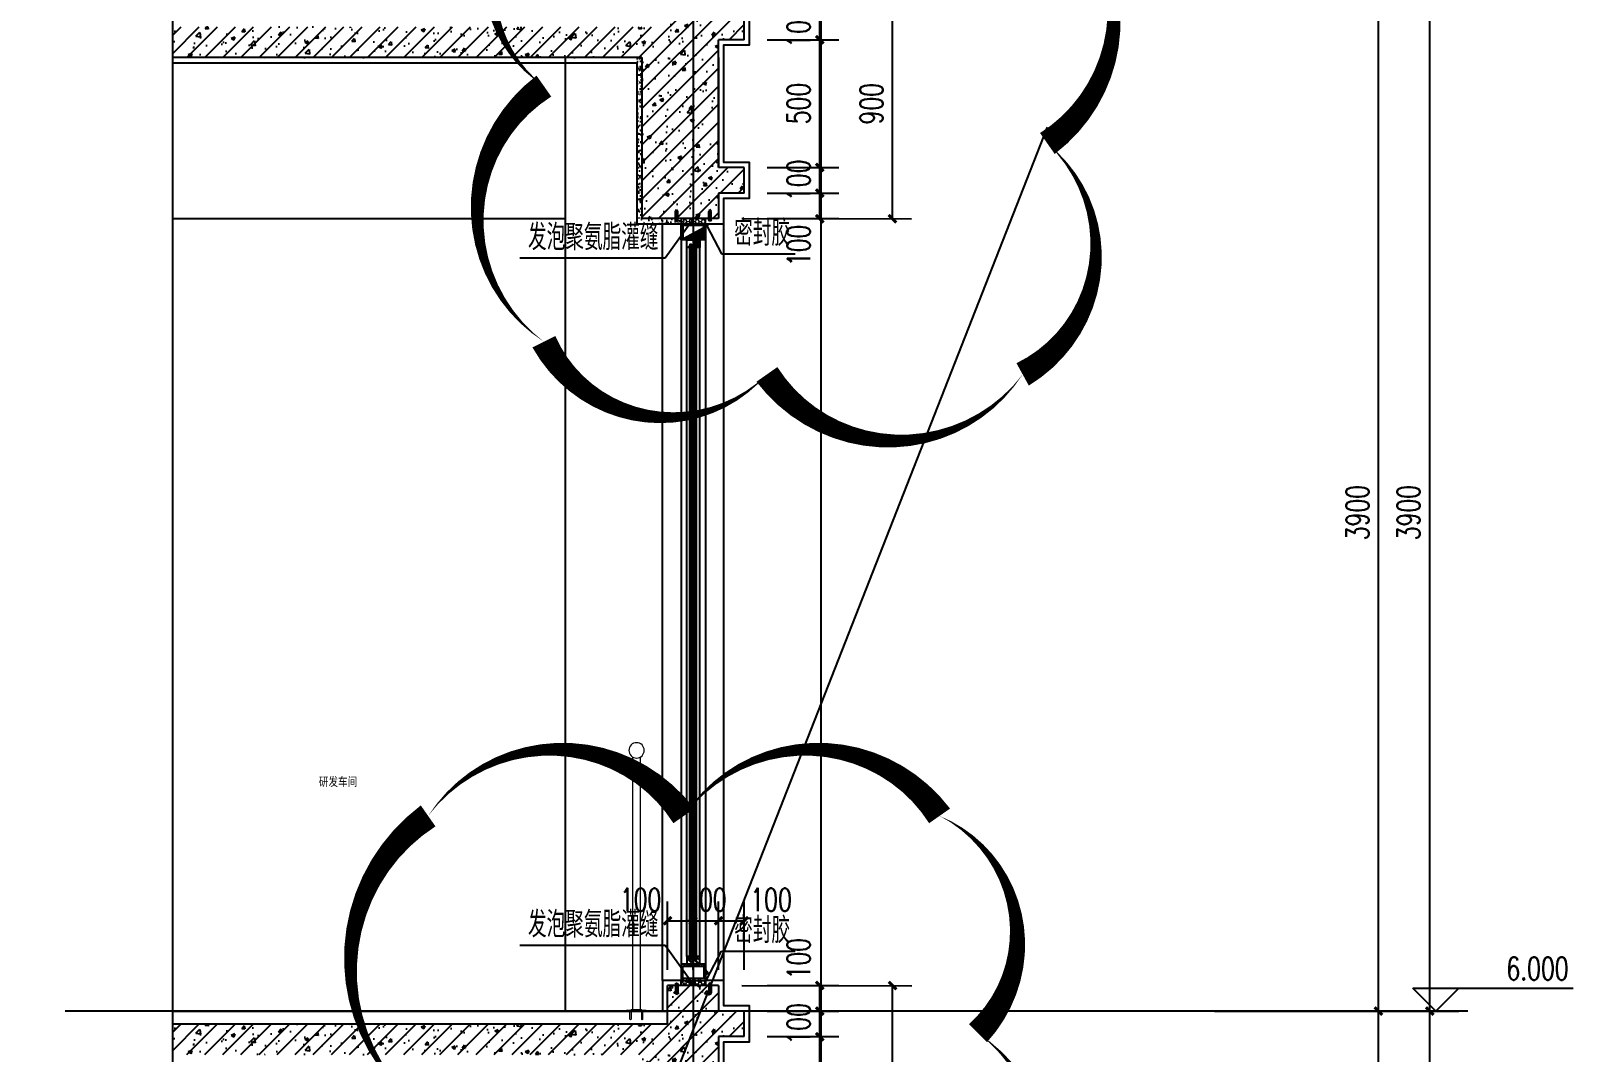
# Model space of a CAD drawing. Extents: x 1738711 to 2346805, y 1189731 to 2516152.
# Drawn here: x 1989643 to 1995674, y 1227734 to 1231729 of the extents above; entities that cross this region are included whole.
import ezdxf

# ---------------------------------------------------------------- set-up
doc = ezdxf.new("R2010")
doc.units = 0
doc.header["$LTSCALE"] = 1000
doc.header["$MEASUREMENT"] = 0
for name, color, linetype, lineweight in [('_0', 7, 'Continuous', 25), ('填充', 252, 'Continuous', 5), ('栏杆', 6, 'Continuous', 15)]:
    doc.layers.add(name, color=color, linetype=linetype, lineweight=lineweight)
for name, color, linetype in [('AR-TEXT', 7, 'Continuous'), ('CONTINUOUS', 7, 'Continuous'), ('DIM_ELEV', 3, 'Continuous'), ('DIM_LEAD', 3, 'Continuous'), ('DIM_SYMB', 3, 'Continuous'), ('DOTE', 1, 'Continuous'), ('PUB_DIM', 3, 'Continuous'), ('PUB_HATCH', 8, 'Continuous'), ('PUB_TEXT', 7, 'Continuous'), ('WALL', 40, 'Continuous'), ('WINDOW', 144, 'Continuous'), ('修改位置', 6, 'Continuous'), ('切线', 35, 'Continuous'), ('看线', 8, 'Continuous'), ('石材', 5, 'Continuous'), ('窗', 125, 'Continuous')]:
    doc.layers.add(name, color=color, linetype=linetype)
doc.styles.add('_TCH_DIM', font='SIMPLEX', dxfattribs={"bigfont": 'GBCBIG'})
doc.styles.add('_TCH_DIM_T3', font='SIMPLEX', dxfattribs={"width": 0.7058823529411765, "bigfont": 'GBCBIG'})
doc.styles.get("Standard").update_dxf_attribs({"font": 'gbenor.shx', "bigfont": 'gbcbig.shx'})
doc.dimstyles.new('_TCH_ARCH&&30', dxfattribs={"dimtxt": 89.25, "dimasz": 30, "dimexe": 75, "dimexo": 90, "dimgap": 37.87500000000001, "dimtad": 1, "dimdec": 0, "dimzin": 0, "dimdsep": 46, "dimtxsty": '_TCH_DIM_T3', "dimblk": 'ARCHTICK', "dimcen": 0.09, "dimclrt": 7, "dimazin": 2, "dimtfac": 1, "dimtdec": 0, "dimtix": 1, "dimtmove": 2, "dimatfit": 3, "dimfxl": 20, "dimtolj": 1, "dimtzin": 0, "dimarcsym": 0})
pattern_1 = [(315.0000000000001, (428833200.4608229, -4685244173.939736), (-11.22532015133644, -11.22532015133645), []), (315.0000000000001, (428833200.4608229, -4685244181.877236), (-11.22532015133644, -11.22532015133645), [])]

# ---------------------------------------------------------------- blocks, each defined once
blk = doc.blocks.new('hrtheraghyra')
at = {"layer": 'WINDOW', "linetype": 'ByBlock'}
for p, q in [((-5, 20.97169877961278), (0, 29.42110927030444)), ((0, 29.42110927030444), (5, 20.97169877961278)), ((-5.930252616293728, -11.95136042498052), (6.0497822817415, -11.95136042498052))]:
    blk.add_line(p, q, dxfattribs=at)
for points in [[(-5, -11.95136042498052), (-5, 20.97169877961278)], [(0, -16.74081518873572), (0, 29.42110927030444)], [(5, -11.95136042498052), (5, 20.97169877961278)]]:
    blk.add_lwpolyline(points, dxfattribs=at)
blk.add_arc((0.05976483272388577, -8.920780394226313), 6.713026468484638, 206.8366017215709, 333.163398278429, dxfattribs=at)
blk = doc.blocks.new('gdfdgdfgdfbvfcxv')
at = {"layer": '填充'}
blk.add_line((264925.1590052751, -67479.48016648996), (264925.1590052751, -67589.48016648996), dxfattribs=at)
for points in [[(264919.1590052751, -67480.48016648996), (264829.4531232436, -67480.48016648996, -0.9999999999998485), (264829.4531232436, -67468.48016648996), (264919.1590052751, -67468.48016648996)], [(264919.1590052751, -67588.48016648996), (264829.4531232436, -67588.48016648996, 0.9999999999998485), (264829.4531232436, -67600.48016648996), (264919.1590052751, -67600.48016648996)]]:
    blk.add_lwpolyline(points, format="xyb", dxfattribs=at)
blk.add_lwpolyline([(264911.1590052752, -67634.48016648996), (264911.1590052752, -67434.48016648996), (264919.1590052752, -67434.48016648996), (264919.1590052752, -67634.48016648996)], close=True, dxfattribs=at)
blk.add_lwpolyline([(264911.1590052752, -67634.48016648996), (264911.1590052752, -67434.48016648996), (264919.1590052752, -67434.48016648996), (264919.1590052752, -67634.48016648996)], close=True, dxfattribs=at)
for centre, radius, start, end in [((264919.1590052751, -67483.27055614023), 4.499999999999999, 318.2387799836532, 90), ((264914.5262376207, -67487.70850220392), 9.195914699028702, 330.319845907807, 59.74924170688854), ((264919.1590052751, -67495.25905565452), 4.499999999999999, 318.2387799836532, 90), ((264919.1590052751, -67501.25330541166), 4.499999999999999, 318.2387799836532, 90), ((264919.1590052751, -67507.24755516881), 4.499999999999999, 318.2387799836532, 90), ((264919.1590052751, -67513.24180492596), 4.499999999999999, 318.2387799836532, 90), ((264919.1590052751, -67519.2360546831), 4.499999999999999, 318.2387799836532, 90), ((264919.1590052751, -67525.23030444025), 4.499999999999999, 318.2387799836532, 90), ((264919.1590052751, -67531.2245541974), 4.499999999999999, 318.2387799836532, 90), ((264919.1590052751, -67537.21880395431), 4.499999999999999, 318.2387799836532, 90), ((264919.1590052751, -67543.21305371169), 4.499999999999999, 318.2387799836532, 90), ((264919.1590052751, -67549.2073034686), 4.499999999999999, 318.2387799836532, 90), ((264919.1590052751, -67555.15057086223), 4.499999999999999, 318.2387799836532, 90), ((264919.1590052751, -67561.14482061937), 4.499999999999999, 318.2387799836532, 90), ((264919.1590052751, -67567.13907037652), 4.499999999999999, 318.2387799836532, 90), ((264919.1590052751, -67573.13332013367), 4.499999999999999, 318.2387799836532, 90), ((264919.1590052751, -67579.12756989081), 4.499999999999999, 318.2387799836532, 90), ((264919.1590052751, -67585.12181964796), 4.499999999999999, 269.9999649152392, 90)]:
    blk.add_arc(centre, radius, start, end, dxfattribs=at)
blk = doc.blocks.new('ghwerGWEGWEGW')
at = {"layer": '栏杆', "color": 6, "ltscale": 100}
for points in [[(2184611.378245345, 1556743.270899873), (2184611.378245345, 1557732.29813776)], [(2184641.378245345, 1556743.270899873), (2184641.378245345, 1557732.29813776)]]:
    blk.add_lwpolyline(points, dxfattribs=at)
blk.add_circle((2184626.378245345, 1557758.278899873), 30, dxfattribs=at)
at = {"layer": 'CONTINUOUS', "xscale": -0.384000000001397, "yscale": 0.384000000001397, "zscale": 0.384000000001397, "rotation": 270}
blk.add_blockref('gdfdgdfgdfbvfcxv', (2210560.670266158, 1455012.393841477), dxfattribs=at)
blk = doc.blocks.new('_ArchTick')
at = {"color": 0, "linetype": 'ByBlock', "const_width": 0.4}
blk.add_lwpolyline([(-0.5, -0.5), (0.5, 0.5)], dxfattribs=at)
blk = doc.blocks.new('*D184')
at = {"layer": 'Defpoints', "color": 0, "transparency": 16777216}
for p in [(1992333.407793203, 1231894.386919202), (1993012.799773879, 1231893.778157532), (1992332.601358156, 1230994.386919203)]:
    blk.add_point(p, dxfattribs=at)
at = {"layer": 'PUB_DIM', "color": 0, "lineweight": -2, "transparency": 16777216}
for p, q in [((1992423.407757073, 1231894.30627573), (1993087.799743771, 1231893.710954638)), ((1993011.993338833, 1230993.778157532), (1993012.799773879, 1231893.778157532)), ((1992422.601322026, 1230994.30627573), (1993086.993308724, 1230993.710954638))]:
    blk.add_line(p, q, dxfattribs=at)
at = {"layer": 'PUB_DIM', "color": 0, "lineweight": -2, "transparency": 16777216, "xscale": 30, "yscale": 30, "zscale": 30}
for p, rotation in [((1993012.799773879, 1231893.778157532), 89.94866076415276), ((1993011.993338833, 1230993.778157532), 269.9486607641527)]:
    blk.add_blockref('_ArchTick', p, dxfattribs=dict(at, rotation=rotation))
at = {"layer": 'PUB_DIM', "color": 7, "transparency": 16777216, "insert": (1992929.896589475, 1231443.852080715), "char_height": 89.25, "attachment_point": 5, "rotation": 89.94866076415278, "style": '_TCH_DIM_T3'}
blk.add_mtext('\\A1;900', dxfattribs=at)
blk = doc.blocks.new('*D185')
at = {"layer": 'Defpoints', "color": 0, "transparency": 16777216}
for p in [(1992333.407793203, 1227994.386919202), (1993012.799773879, 1227993.778157531), (1992332.601358156, 1227094.386919202)]:
    blk.add_point(p, dxfattribs=at)
at = {"layer": 'PUB_DIM', "color": 0, "lineweight": -2, "transparency": 16777216}
for p, q in [((1992423.407757073, 1227994.306275729), (1993087.799743771, 1227993.710954637)), ((1993011.993338833, 1227093.778157531), (1993012.799773879, 1227993.778157531)), ((1992422.601322026, 1227094.30627573), (1993086.993308724, 1227093.710954637))]:
    blk.add_line(p, q, dxfattribs=at)
at = {"layer": 'PUB_DIM', "color": 0, "lineweight": -2, "transparency": 16777216, "xscale": 30, "yscale": 30, "zscale": 30}
for p, rotation in [((1993012.799773879, 1227993.778157531), 89.94866076415276), ((1993011.993338833, 1227093.778157531), 269.9486607641527)]:
    blk.add_blockref('_ArchTick', p, dxfattribs=dict(at, rotation=rotation))
at = {"layer": 'PUB_DIM', "color": 7, "transparency": 16777216, "insert": (1992929.896589475, 1227543.852080714), "char_height": 89.25, "attachment_point": 5, "rotation": 89.94866076415278, "style": '_TCH_DIM_T3'}
blk.add_mtext('\\A1;900', dxfattribs=at)
blk = doc.blocks.new('*D336')
at = {"layer": 'Defpoints', "color": 0, "transparency": 16777216}
for p in [(1992432.601358157, 1231094.386919202), (1992727.836935497, 1231094.386919202), (1992432.601358157, 1230994.386919203)]:
    blk.add_point(p, dxfattribs=at)
at = {"layer": 'PUB_DIM', "color": 0, "lineweight": -2, "transparency": 16777216}
for p, q in [((1992522.601358157, 1231094.386919202), (1992802.836935497, 1231094.386919202)), ((1992727.836935497, 1230994.386919203), (1992727.836935497, 1231094.386919202)), ((1992522.601358157, 1230994.386919203), (1992802.836935497, 1230994.386919203))]:
    blk.add_line(p, q, dxfattribs=at)
at = {"layer": 'PUB_DIM', "color": 0, "lineweight": -2, "transparency": 16777216, "xscale": 30, "yscale": 30, "zscale": 30}
for p, rotation in [((1992727.836935497, 1231094.386919202), 90), ((1992727.836935497, 1230994.386919203), 270)]:
    blk.add_blockref('_ArchTick', p, dxfattribs=dict(at, rotation=rotation))
at = {"layer": 'PUB_DIM', "color": 7, "transparency": 16777216, "insert": (1992645.336935497, 1230889.386919203), "char_height": 89.25, "attachment_point": 5, "rotation": 90, "style": '_TCH_DIM_T3'}
blk.add_mtext('\\A1;100', dxfattribs=at)
blk = doc.blocks.new('*D337')
at = {"layer": 'Defpoints', "color": 0, "transparency": 16777216}
for p in [(1992432.601358157, 1231194.386919203), (1992727.836935497, 1231194.386919203), (1992432.601358157, 1231094.386919202)]:
    blk.add_point(p, dxfattribs=at)
at = {"layer": 'PUB_DIM', "color": 0, "lineweight": -2, "transparency": 16777216}
for p, q in [((1992522.601358157, 1231194.386919203), (1992802.836935497, 1231194.386919203)), ((1992727.836935497, 1231194.386919203), (1992727.836935497, 1231224.386919203)), ((1992727.836935497, 1231094.386919202), (1992727.836935497, 1231194.386919203)), ((1992522.601358157, 1231094.386919202), (1992802.836935497, 1231094.386919202)), ((1992727.836935497, 1231094.386919202), (1992727.836935497, 1231064.386919202))]:
    blk.add_line(p, q, dxfattribs=at)
at = {"layer": 'PUB_DIM', "color": 0, "lineweight": -2, "transparency": 16777216, "xscale": 30, "yscale": 30, "zscale": 30}
for p, rotation in [((1992727.836935497, 1231194.386919203), 270), ((1992727.836935497, 1231094.386919202), 90)]:
    blk.add_blockref('_ArchTick', p, dxfattribs=dict(at, rotation=rotation))
at = {"layer": 'PUB_DIM', "color": 7, "transparency": 16777216, "insert": (1992645.336935496, 1231144.386919203), "char_height": 89.25, "attachment_point": 5, "rotation": 90, "style": '_TCH_DIM_T3'}
blk.add_mtext('\\A1;100', dxfattribs=at)
blk = doc.blocks.new('*D338')
at = {"layer": 'Defpoints', "color": 0, "transparency": 16777216}
for p in [(1992432.601358157, 1231694.386919203), (1992727.836935497, 1231694.386919203), (1992432.601358157, 1231194.386919203)]:
    blk.add_point(p, dxfattribs=at)
at = {"layer": 'PUB_DIM', "color": 0, "lineweight": -2, "transparency": 16777216}
for p, q in [((1992522.601358157, 1231694.386919203), (1992802.836935497, 1231694.386919203)), ((1992727.836935497, 1231194.386919203), (1992727.836935497, 1231694.386919203)), ((1992522.601358157, 1231194.386919203), (1992802.836935497, 1231194.386919203))]:
    blk.add_line(p, q, dxfattribs=at)
at = {"layer": 'PUB_DIM', "color": 0, "lineweight": -2, "transparency": 16777216, "xscale": 30, "yscale": 30, "zscale": 30}
for p, rotation in [((1992727.836935497, 1231694.386919203), 90), ((1992727.836935497, 1231194.386919203), 270)]:
    blk.add_blockref('_ArchTick', p, dxfattribs=dict(at, rotation=rotation))
at = {"layer": 'PUB_DIM', "color": 7, "transparency": 16777216, "insert": (1992645.336935496, 1231444.386919203), "char_height": 89.25, "attachment_point": 5, "rotation": 90, "style": '_TCH_DIM_T3'}
blk.add_mtext('\\A1;500', dxfattribs=at)
blk = doc.blocks.new('*D339')
at = {"layer": 'Defpoints', "color": 0, "transparency": 16777216}
for p in [(1992432.601358157, 1231794.386919203), (1992727.836935497, 1231794.386919203), (1992432.601358157, 1231694.386919203)]:
    blk.add_point(p, dxfattribs=at)
at = {"layer": 'PUB_DIM', "color": 0, "lineweight": -2, "transparency": 16777216}
for p, q in [((1992522.601358157, 1231794.386919203), (1992802.836935497, 1231794.386919203)), ((1992727.836935497, 1231794.386919203), (1992727.836935497, 1231824.386919203)), ((1992727.836935497, 1231694.386919203), (1992727.836935497, 1231794.386919203)), ((1992522.601358157, 1231694.386919203), (1992802.836935497, 1231694.386919203)), ((1992727.836935497, 1231694.386919203), (1992727.836935497, 1231664.386919203))]:
    blk.add_line(p, q, dxfattribs=at)
at = {"layer": 'PUB_DIM', "color": 0, "lineweight": -2, "transparency": 16777216, "xscale": 30, "yscale": 30, "zscale": 30}
for p, rotation in [((1992727.836935497, 1231794.386919203), 270), ((1992727.836935497, 1231694.386919203), 90)]:
    blk.add_blockref('_ArchTick', p, dxfattribs=dict(at, rotation=rotation))
at = {"layer": 'PUB_DIM', "color": 7, "transparency": 16777216, "insert": (1992645.336935496, 1231744.386919203), "char_height": 89.25, "attachment_point": 5, "rotation": 90, "style": '_TCH_DIM_T3'}
blk.add_mtext('\\A1;100', dxfattribs=at)
blk = doc.blocks.new('*D341')
at = {"layer": 'Defpoints', "color": 0, "transparency": 16777216}
for p in [(1992432.601358157, 1228247.668982357), (1992332.601358157, 1227966.186882938), (1992432.601358157, 1227966.186882937)]:
    blk.add_point(p, dxfattribs=at)
at = {"layer": 'PUB_DIM', "color": 0, "lineweight": -2, "transparency": 16777216}
for p, q in [((1992332.601358157, 1228056.186882938), (1992332.601358157, 1228322.668982357)), ((1992432.601358157, 1228056.186882937), (1992432.601358157, 1228322.668982357)), ((1992332.601358157, 1228247.668982357), (1992432.601358157, 1228247.668982357))]:
    blk.add_line(p, q, dxfattribs=at)
at = {"layer": 'PUB_DIM', "color": 0, "lineweight": -2, "transparency": 16777216, "xscale": 30, "yscale": 30, "zscale": 30, "rotation": 180}
blk.add_blockref('_ArchTick', (1992332.601358157, 1228247.668982357), dxfattribs=at)
at = {"layer": 'PUB_DIM', "color": 0, "lineweight": -2, "transparency": 16777216, "xscale": 30, "yscale": 30, "zscale": 30}
blk.add_blockref('_ArchTick', (1992432.601358157, 1228247.668982357), dxfattribs=at)
at = {"layer": 'PUB_DIM', "color": 7, "transparency": 16777216, "insert": (1992537.601358158, 1228330.168982357), "char_height": 89.25, "attachment_point": 5, "style": '_TCH_DIM_T3'}
blk.add_mtext('\\A1;100', dxfattribs=at)
blk = doc.blocks.new('*D342')
at = {"layer": 'Defpoints', "color": 0, "transparency": 16777216}
for p in [(1992332.601358157, 1228247.668982357), (1992232.601358156, 1227966.186882938), (1992332.601358157, 1227966.186882938)]:
    blk.add_point(p, dxfattribs=at)
at = {"layer": 'PUB_DIM', "color": 0, "lineweight": -2, "transparency": 16777216}
for p, q in [((1992232.601358156, 1228056.186882938), (1992232.601358156, 1228322.668982357)), ((1992332.601358157, 1228056.186882938), (1992332.601358157, 1228322.668982357)), ((1992232.601358156, 1228247.668982357), (1992202.601358156, 1228247.668982357)), ((1992232.601358156, 1228247.668982357), (1992332.601358157, 1228247.668982357)), ((1992332.601358157, 1228247.668982357), (1992362.601358157, 1228247.668982357))]:
    blk.add_line(p, q, dxfattribs=at)
at = {"layer": 'PUB_DIM', "color": 0, "lineweight": -2, "transparency": 16777216, "xscale": 30, "yscale": 30, "zscale": 30}
blk.add_blockref('_ArchTick', (1992232.601358156, 1228247.668982357), dxfattribs=at)
at = {"layer": 'PUB_DIM', "color": 0, "lineweight": -2, "transparency": 16777216, "xscale": 30, "yscale": 30, "zscale": 30, "rotation": 180}
blk.add_blockref('_ArchTick', (1992332.601358157, 1228247.668982357), dxfattribs=at)
at = {"layer": 'PUB_DIM', "color": 7, "transparency": 16777216, "insert": (1992282.601358156, 1228330.168982357), "char_height": 89.25, "attachment_point": 5, "style": '_TCH_DIM_T3'}
blk.add_mtext('\\A1;100', dxfattribs=at)
blk = doc.blocks.new('*D343')
at = {"layer": 'Defpoints', "color": 0, "transparency": 16777216}
for p in [(1992232.601358156, 1228247.668982357), (1992132.601358157, 1227966.186882938), (1992232.601358156, 1227966.186882938)]:
    blk.add_point(p, dxfattribs=at)
at = {"layer": 'PUB_DIM', "color": 0, "lineweight": -2, "transparency": 16777216}
for p, q in [((1992132.601358157, 1228056.186882938), (1992132.601358157, 1228322.668982357)), ((1992232.601358156, 1228056.186882938), (1992232.601358156, 1228322.668982357)), ((1992132.601358157, 1228247.668982357), (1992232.601358156, 1228247.668982357))]:
    blk.add_line(p, q, dxfattribs=at)
at = {"layer": 'PUB_DIM', "color": 0, "lineweight": -2, "transparency": 16777216, "xscale": 30, "yscale": 30, "zscale": 30, "rotation": 180}
blk.add_blockref('_ArchTick', (1992132.601358157, 1228247.668982357), dxfattribs=at)
at = {"layer": 'PUB_DIM', "color": 0, "lineweight": -2, "transparency": 16777216, "xscale": 30, "yscale": 30, "zscale": 30}
blk.add_blockref('_ArchTick', (1992232.601358156, 1228247.668982357), dxfattribs=at)
at = {"layer": 'PUB_DIM', "color": 7, "transparency": 16777216, "insert": (1992027.601358157, 1228330.168982358), "char_height": 89.25, "attachment_point": 5, "style": '_TCH_DIM_T3'}
blk.add_mtext('\\A1;100', dxfattribs=at)
blk = doc.blocks.new('*D346')
at = {"layer": 'Defpoints', "color": 0, "transparency": 16777216}
for p in [(1992432.601358156, 1227794.386919202), (1992727.836935496, 1227794.386919202), (1992432.601358156, 1227294.386919202)]:
    blk.add_point(p, dxfattribs=at)
at = {"layer": 'PUB_DIM', "color": 0, "lineweight": -2, "transparency": 16777216}
for p, q in [((1992522.601358156, 1227794.386919202), (1992802.836935496, 1227794.386919202)), ((1992727.836935496, 1227294.386919202), (1992727.836935496, 1227794.386919202)), ((1992522.601358156, 1227294.386919202), (1992802.836935496, 1227294.386919202))]:
    blk.add_line(p, q, dxfattribs=at)
at = {"layer": 'PUB_DIM', "color": 0, "lineweight": -2, "transparency": 16777216, "xscale": 30, "yscale": 30, "zscale": 30}
for p, rotation in [((1992727.836935496, 1227794.386919202), 90), ((1992727.836935496, 1227294.386919202), 270)]:
    blk.add_blockref('_ArchTick', p, dxfattribs=dict(at, rotation=rotation))
at = {"layer": 'PUB_DIM', "color": 7, "transparency": 16777216, "insert": (1992645.336935496, 1227544.386919202), "char_height": 89.25, "attachment_point": 5, "rotation": 90, "style": '_TCH_DIM_T3'}
blk.add_mtext('\\A1;500', dxfattribs=at)
blk = doc.blocks.new('*D347')
at = {"layer": 'Defpoints', "color": 0, "transparency": 16777216}
for p in [(1992432.601358156, 1227894.386919202), (1992727.836935496, 1227894.386919202), (1992432.601358156, 1227794.386919202)]:
    blk.add_point(p, dxfattribs=at)
at = {"layer": 'PUB_DIM', "color": 0, "lineweight": -2, "transparency": 16777216}
for p, q in [((1992727.836935496, 1227894.386919202), (1992727.836935496, 1227924.386919202)), ((1992522.601358156, 1227894.386919202), (1992802.836935496, 1227894.386919202)), ((1992727.836935496, 1227794.386919202), (1992727.836935496, 1227894.386919202)), ((1992522.601358156, 1227794.386919202), (1992802.836935496, 1227794.386919202)), ((1992727.836935496, 1227794.386919202), (1992727.836935496, 1227764.386919202))]:
    blk.add_line(p, q, dxfattribs=at)
at = {"layer": 'PUB_DIM', "color": 0, "lineweight": -2, "transparency": 16777216, "xscale": 30, "yscale": 30, "zscale": 30}
for p, rotation in [((1992727.836935496, 1227894.386919202), 270), ((1992727.836935496, 1227794.386919202), 90)]:
    blk.add_blockref('_ArchTick', p, dxfattribs=dict(at, rotation=rotation))
at = {"layer": 'PUB_DIM', "color": 7, "transparency": 16777216, "insert": (1992645.336935496, 1227844.386919202), "char_height": 89.25, "attachment_point": 5, "rotation": 90, "style": '_TCH_DIM_T3'}
blk.add_mtext('\\A1;100', dxfattribs=at)
blk = doc.blocks.new('*D348')
at = {"layer": 'Defpoints', "color": 0, "transparency": 16777216}
for p in [(1992432.601358156, 1227994.386919202), (1992727.836935496, 1227994.386919202), (1992432.601358156, 1227894.386919202)]:
    blk.add_point(p, dxfattribs=at)
at = {"layer": 'PUB_DIM', "color": 0, "lineweight": -2, "transparency": 16777216}
for p, q in [((1992522.601358156, 1227994.386919202), (1992802.836935496, 1227994.386919202)), ((1992727.836935496, 1227894.386919202), (1992727.836935496, 1227994.386919202)), ((1992522.601358156, 1227894.386919202), (1992802.836935496, 1227894.386919202))]:
    blk.add_line(p, q, dxfattribs=at)
at = {"layer": 'PUB_DIM', "color": 0, "lineweight": -2, "transparency": 16777216, "xscale": 30, "yscale": 30, "zscale": 30}
for p, rotation in [((1992727.836935496, 1227994.386919202), 90), ((1992727.836935496, 1227894.386919202), 270)]:
    blk.add_blockref('_ArchTick', p, dxfattribs=dict(at, rotation=rotation))
at = {"layer": 'PUB_DIM', "color": 7, "transparency": 16777216, "insert": (1992645.336935496, 1228099.386919202), "char_height": 89.25, "attachment_point": 5, "rotation": 90, "style": '_TCH_DIM_T3'}
blk.add_mtext('\\A1;100', dxfattribs=at)
blk = doc.blocks.new('*D1376')
at = {"layer": 'Defpoints', "color": 0, "transparency": 16777216}
for p in [(1994382.058156539, 1231794.386919201), (1995112.797501125, 1231794.386919201), (1994382.058156539, 1227894.386919201)]:
    blk.add_point(p, dxfattribs=at)
at = {"layer": 'PUB_DIM', "color": 0, "lineweight": -2, "transparency": 16777216}
for p, q in [((1994472.058156539, 1231794.386919201), (1995187.797501125, 1231794.386919201)), ((1995112.797501125, 1227894.386919201), (1995112.797501125, 1231794.386919201)), ((1994472.058156539, 1227894.386919201), (1995187.797501125, 1227894.386919201))]:
    blk.add_line(p, q, dxfattribs=at)
at = {"layer": 'PUB_DIM', "color": 0, "lineweight": -2, "transparency": 16777216, "xscale": 30, "yscale": 30, "zscale": 30}
for p, rotation in [((1995112.797501125, 1231794.386919201), 90), ((1995112.797501125, 1227894.386919201), 270)]:
    blk.add_blockref('_ArchTick', p, dxfattribs=dict(at, rotation=rotation))
at = {"layer": 'PUB_DIM', "color": 7, "transparency": 16777216, "insert": (1995030.297501125, 1229844.386919202), "char_height": 89.25, "attachment_point": 5, "rotation": 90, "style": '_TCH_DIM_T3'}
blk.add_mtext('\\A1;3900', dxfattribs=at)
blk = doc.blocks.new('*D1377')
at = {"layer": 'Defpoints', "color": 0, "transparency": 16777216}
for p in [(1994382.058156539, 1227894.386919201), (1995112.797501125, 1227894.386919201), (1994382.058156539, 1221894.386919201)]:
    blk.add_point(p, dxfattribs=at)
at = {"layer": 'PUB_DIM', "color": 0, "lineweight": -2, "transparency": 16777216}
for p, q in [((1994472.058156539, 1227894.386919201), (1995187.797501125, 1227894.386919201)), ((1995112.797501125, 1221894.386919201), (1995112.797501125, 1227894.386919201)), ((1994472.058156539, 1221894.386919201), (1995187.797501125, 1221894.386919201))]:
    blk.add_line(p, q, dxfattribs=at)
at = {"layer": 'PUB_DIM', "color": 0, "lineweight": -2, "transparency": 16777216, "xscale": 30, "yscale": 30, "zscale": 30}
for p, rotation in [((1995112.797501125, 1227894.386919201), 90), ((1995112.797501125, 1221894.386919201), 270)]:
    blk.add_blockref('_ArchTick', p, dxfattribs=dict(at, rotation=rotation))
at = {"layer": 'PUB_DIM', "color": 7, "transparency": 16777216, "insert": (1995030.297501125, 1224894.386919202), "char_height": 89.25, "attachment_point": 5, "rotation": 90, "style": '_TCH_DIM_T3'}
blk.add_mtext('\\A1;6000', dxfattribs=at)
blk = doc.blocks.new('*D1378')
at = {"layer": 'Defpoints', "color": 0, "transparency": 16777216}
for p in [(1994182.058156539, 1231794.386919201), (1994912.797501125, 1231794.386919201), (1994182.058156539, 1227894.386919201)]:
    blk.add_point(p, dxfattribs=at)
at = {"layer": 'PUB_DIM', "color": 0, "lineweight": -2, "transparency": 16777216}
for p, q in [((1994272.058156539, 1231794.386919201), (1994987.797501125, 1231794.386919201)), ((1994912.797501125, 1227894.386919201), (1994912.797501125, 1231794.386919201)), ((1994272.058156539, 1227894.386919201), (1994987.797501125, 1227894.386919201))]:
    blk.add_line(p, q, dxfattribs=at)
at = {"layer": 'PUB_DIM', "color": 0, "lineweight": -2, "transparency": 16777216, "xscale": 30, "yscale": 30, "zscale": 30}
for p, rotation in [((1994912.797501125, 1231794.386919201), 90), ((1994912.797501125, 1227894.386919201), 270)]:
    blk.add_blockref('_ArchTick', p, dxfattribs=dict(at, rotation=rotation))
at = {"layer": 'PUB_DIM', "color": 7, "transparency": 16777216, "insert": (1994830.297501125, 1229844.386919202), "char_height": 89.25, "attachment_point": 5, "rotation": 90, "style": '_TCH_DIM_T3'}
blk.add_mtext('\\A1;3900', dxfattribs=at)
blk = doc.blocks.new('*D1379')
at = {"layer": 'Defpoints', "color": 0, "transparency": 16777216}
for p in [(1994182.058156539, 1227894.386919201), (1994912.797501125, 1227894.386919201), (1994182.058156539, 1227094.386919202)]:
    blk.add_point(p, dxfattribs=at)
at = {"layer": 'PUB_DIM', "color": 0, "lineweight": -2, "transparency": 16777216}
for p, q in [((1994272.058156539, 1227894.386919201), (1994987.797501125, 1227894.386919201)), ((1994912.797501125, 1227094.386919202), (1994912.797501125, 1227894.386919201)), ((1994272.058156539, 1227094.386919202), (1994987.797501125, 1227094.386919202))]:
    blk.add_line(p, q, dxfattribs=at)
at = {"layer": 'PUB_DIM', "color": 0, "lineweight": -2, "transparency": 16777216, "xscale": 30, "yscale": 30, "zscale": 30}
for p, rotation in [((1994912.797501125, 1227894.386919201), 90), ((1994912.797501125, 1227094.386919202), 270)]:
    blk.add_blockref('_ArchTick', p, dxfattribs=dict(at, rotation=rotation))
at = {"layer": 'PUB_DIM', "color": 7, "transparency": 16777216, "insert": (1994830.297501125, 1227494.386919202), "char_height": 89.25, "attachment_point": 5, "rotation": 90, "style": '_TCH_DIM_T3'}
blk.add_mtext('\\A1;800', dxfattribs=at)

msp = doc.modelspace()

# ---------------------------------------------------------------- hatches: boundary and pattern name
at = {"layer": 'PUB_HATCH'}
h = msp.add_hatch(dxfattribs=at)
h.set_pattern_fill('钢筋混凝土', color=256, scale=20, style=0)
h.set_pattern_definition([(45, (-300733.1456571273, -150941.1364600034), (-35.35533905932737, 35.35533905932738), []), (49.99999999999999, (-300733.1456571273, -150941.1364600034), (143.4520365201507, -12.55042699651902), [15, -165]), (355, (-300733.1456571273, -150941.1364600034), (-27.7502667226, 150.4384267400024), [12, -132]), (100.4514, (-300721.1913211272, -150942.1823280034), (115.7018763428043, 137.8879084121907), [12.748038, -140.2284224]), (46.18420000000002, (-300733.1456571273, -150901.1364600034), (213.4482097251289, -33.10380286580362), [22.49999999999998, -247.4999999999998]), (96.6356, (-300715.3583081273, -150903.8951214034), (186.9325411097407, 194.8235741800883), [19.1220576, -210.3426]), (351.1842, (-300733.1456571273, -150901.1364600034), (186.9323890267254, 194.8237201850649), [18, -198]), (21, (-300713.1456571273, -150911.1364600034), (119.3814104236923, -80.52377813306776), [15, -165]), (326.0000000000001, (-300713.1456571273, -150911.1364600034), (48.66306638431634, 145.0300090093706), [12, -132]), (71.4514, (-300703.1972105273, -150917.8467812034), (168.044525716298, 64.50609934199048), [12.748038, -140.2284224]), (37.50000000000001, (-300733.1456571273, -150941.1364600034), (2.431971063458134, 66.5787707662623), [0, -130.4, 0, -134, 0, -132.5]), (7.499999999999999, (-300733.1456571273, -150941.1364600034), (52.61390748842972, 78.88234237647205), [0, -76.39999999999999, 0, -127.4, 0, -50.5]), (327.5, (-300777.7456571272, -150941.1364600034), (106.7644872344818, -4.510974346875951), [0, -50, 0, -156, 0, -207]), (317.5, (-300797.7456571272, -150941.1364600034), (116.6372338684772, 20.02099646646354), [0, -65, 0, -103.6, 0, -147])])
h.paths.add_polyline_path([(1990198.1653788, 1231744.386919202), (1992132.601358156, 1231744.386919196), (1992132.601358157, 1231894.386919201), (1992333.407793203, 1231894.3869192), (1992333.407793203, 1231794.386919202), (1992432.601358157, 1231794.386919201), (1992432.601358156, 1231694.386919202), (1992332.601358157, 1231694.386919202), (1992332.601358157, 1231194.386919202), (1992432.601358157, 1231194.386919201), (1992432.601358156, 1231094.386919201), (1992332.601358157, 1231094.386919202), (1992332.601358157, 1230994.386919202), (1992032.601358156, 1230994.386919202), (1992032.601358156, 1231624.386919202), (1990198.1653788, 1231624.386919202)])
h = msp.add_hatch(dxfattribs=at)
h.set_pattern_fill('碎沙', color=256, scale=10, style=0)
h.set_pattern_definition([(37.50000000000001, (0, 0), (-0.8000156479920251, 24.47066186646712), [0, -19.304, 0, -21.59, 0, -20.6375]), (7.499999999999999, (0, 0), (22.47616415690013, 35.84125502841771), [0, -10.414, 0, -17.399, 0, -6.6675]), (327.5, (-15.621, 0), (39.5496185120729, 0.071859233927285), [0, -6.35, 0, -22.86, 0, -29.845]), (317.5, (-15.621, 0), (38.17782262361487, 11.14646616286081), [0, -3.175, 0, -14.986, 0, -17.145])])
h.paths.add_polyline_path([(1992185.407793293, 1230974.386919202), (1992185.407793293, 1230994.386919202), (1992032.601358156, 1230994.386919202), (1992032.601358157, 1231624.386919202), (1992012.601358157, 1231624.386919202), (1992012.601358156, 1230974.386919202)])
h = msp.add_hatch(dxfattribs=at)
h.set_pattern_fill('钢筋混凝土', color=256, scale=20, style=0)
h.set_pattern_definition([(45, (-300733.1456571273, -154841.1364600034), (-35.35533905932737, 35.35533905932738), []), (49.99999999999999, (-300733.1456571273, -154841.1364600034), (143.4520365201507, -12.55042699651902), [15, -165]), (355, (-300733.1456571273, -154841.1364600034), (-27.7502667226, 150.4384267400024), [12, -132]), (100.4514, (-300721.1913211272, -154842.1823280034), (115.7018763428043, 137.8879084121907), [12.748038, -140.2284224]), (46.18420000000002, (-300733.1456571273, -154801.1364600034), (213.4482097251289, -33.10380286580362), [22.49999999999998, -247.4999999999998]), (96.6356, (-300715.3583081273, -154803.8951214034), (186.9325411097407, 194.8235741800883), [19.1220576, -210.3426]), (351.1842, (-300733.1456571273, -154801.1364600034), (186.9323890267254, 194.8237201850649), [18, -198]), (21, (-300713.1456571273, -154811.1364600034), (119.3814104236923, -80.52377813306776), [15, -165]), (326.0000000000001, (-300713.1456571273, -154811.1364600034), (48.66306638431634, 145.0300090093706), [12, -132]), (71.4514, (-300703.1972105273, -154817.8467812034), (168.044525716298, 64.50609934199048), [12.748038, -140.2284224]), (37.50000000000001, (-300733.1456571273, -154841.1364600034), (2.431971063458134, 66.5787707662623), [0, -130.4, 0, -134, 0, -132.5]), (7.499999999999999, (-300733.1456571273, -154841.1364600034), (52.61390748842972, 78.88234237647205), [0, -76.39999999999999, 0, -127.4, 0, -50.5]), (327.5, (-300777.7456571272, -154841.1364600034), (106.7644872344818, -4.510974346875951), [0, -50, 0, -156, 0, -207]), (317.5, (-300797.7456571272, -154841.1364600034), (116.6372338684772, 20.02099646646354), [0, -65, 0, -103.6, 0, -147])])
h.paths.add_polyline_path([(1990198.1653788, 1227844.386919202), (1992132.601358156, 1227844.386919196), (1992132.601358157, 1227994.386919201), (1992333.407793203, 1227994.3869192), (1992333.407793203, 1227894.386919202), (1992432.601358157, 1227894.386919201), (1992432.601358156, 1227794.386919202), (1992332.601358157, 1227794.386919202), (1992332.601358157, 1227294.386919202), (1992432.601358157, 1227294.386919201), (1992432.601358156, 1227194.386919201), (1992332.601358157, 1227194.386919202), (1992332.601358157, 1227094.386919202), (1992032.601358156, 1227094.386919202), (1992032.601358156, 1227724.386919202), (1990198.1653788, 1227724.386919202)])
at = {"layer": '填充'}
h = msp.add_hatch(dxfattribs=at)
h.set_pattern_fill('HONEY', color=256, scale=5, angle=-180, style=0)
h.set_pattern_definition([(179.9999999999999, (371621.4077932932, 2423008.886919201), (-11.90625, -6.874074999999996), [7.9375, -15.875]), (299.9999999999999, (371621.4077932932, 2423008.886919201), (11.90624857751951, -6.87407746380848), [7.9375, -15.875]), (240, (371621.4077932932, 2423008.886919201), (-1.422480491156399e-06, -13.74815246380847), [-15.875, 7.9375])])
h.paths.add_polyline_path([(1992185.407793293, 1230974.386919202), (1992281.407793293, 1230974.386919202), (1992281.407793293, 1230994.386919202), (1992185.407793293, 1230994.386919202)])
h = msp.add_hatch(dxfattribs=at)
h.set_pattern_fill('STEEL', color=256, scale=10, angle=-180, style=0)
h.set_pattern_definition(pattern_1)
h.paths.add_polyline_path([(1992192.607793281, 1230918.499518575), (1992274.207793246, 1230918.499518575), (1992274.207793246, 1230962.564512433), (1992281.407793293, 1230955.124080838), (1992281.407793293, 1230911.299518765), (1992188.607165108, 1230911.299518765), (1992185.407793293, 1230914.731899442), (1992185.407793293, 1230974.386919202), (1992262.767416904, 1230974.386919202), (1992269.734755287, 1230967.186919393), (1992192.607793281, 1230967.186919393)])
h = msp.add_hatch(dxfattribs=at)
h.set_pattern_fill('STEEL', color=256, scale=10, angle=-180, style=0)
h.set_pattern_definition(pattern_1)
h.paths.add_polyline_path([(1992231.791685829, 1230881.299518765), (1992238.807793269, 1230881.299518765), (1992238.807793269, 1230893.299518765), (1992246.007793257, 1230893.299518765), (1992246.007793257, 1230881.299518765), (1992259.207793246, 1230881.299518765), (1992259.207793246, 1230911.299518765), (1992231.791685829, 1230911.299518765)])
h.paths.add_polyline_path([(1992207.607793281, 1230881.299518765), (1992219.607793281, 1230881.299518765), (1992219.607793281, 1230893.299518765), (1992226.807793269, 1230893.299518765), (1992226.807793269, 1230881.299518765), (1992231.791685829, 1230881.299518765), (1992231.791685829, 1230911.299518765), (1992207.607793281, 1230911.299518765)])
h = msp.add_hatch(dxfattribs=at)
h.set_pattern_fill('STEEL', color=256, scale=10, angle=-180, style=0)
h.set_pattern_definition([(135, (258913.5601854417, 4295051.417775334), (11.22532015133644, 11.22532015133645), []), (135, (258913.5601854417, 4295059.355275334), (11.22532015133644, 11.22532015133645), [])])
h.paths.add_polyline_path([(1992231.791684935, 1228107.474319638), (1992238.807792375, 1228107.474319638), (1992238.807792375, 1228095.474319638), (1992246.007792363, 1228095.474319638), (1992246.007792363, 1228107.474319638), (1992259.207792351, 1228107.474319638), (1992259.207792351, 1228077.474319638), (1992231.791684935, 1228077.474319638)])
h.paths.add_polyline_path([(1992207.607792387, 1228107.474319638), (1992219.607792387, 1228107.474319638), (1992219.607792387, 1228095.474319638), (1992226.807792375, 1228095.474319638), (1992226.807792375, 1228107.474319638), (1992231.791684935, 1228107.474319638), (1992231.791684935, 1228077.474319638), (1992207.607792387, 1228077.474319638)])
h = msp.add_hatch(dxfattribs=at)
h.set_pattern_fill('STEEL', color=256, scale=10, angle=-180, style=0)
h.set_pattern_definition([(134.9999999999999, (2236636.985757479, -86317.92036133888), (11.22532015133644, 11.22532015133644), []), (134.9999999999999, (2236636.985757479, -86309.98286133888), (11.22532015133644, 11.22532015133644), [])])
h.paths.add_polyline_path([(1992192.607792387, 1228070.274319829), (1992274.207792351, 1228070.274319829), (1992274.207792351, 1228026.20932597), (1992281.407792399, 1228033.649757565), (1992281.407792399, 1228077.474319638), (1992188.607164213, 1228077.474319638), (1992185.407792399, 1228074.041938962), (1992185.407792399, 1228014.386919202), (1992262.76741601, 1228014.386919202), (1992269.734754393, 1228021.586919011), (1992192.607792387, 1228021.586919011)])
h = msp.add_hatch(dxfattribs=at)
h.set_pattern_fill('HONEY', color=256, scale=5, angle=-180, style=0)
h.set_pattern_definition([(180.0000000000001, (371621.4077923987, 35979.88691920158), (-11.90625, 6.874074999999996), [7.9375, -15.875]), (60.00000000000005, (371621.4077923987, 35979.88691920158), (11.90624857751951, 6.87407746380848), [7.9375, -15.875]), (120, (371621.4077923987, 35979.88691920158), (-1.422480491156399e-06, 13.74815246380847), [-15.875, 7.9375])])
h.paths.add_polyline_path([(1992185.407792399, 1228014.386919202), (1992281.407792399, 1228014.386919202), (1992281.407792399, 1227994.386919202), (1992185.407792399, 1227994.386919202)])
at = {"layer": '看线'}
h = msp.add_hatch(dxfattribs=at)
h.set_pattern_fill('ANSI31', color=256, style=0)
h.set_pattern_definition([(135, (3599261.642078648, 3310325.386824568), (1.122532015133644, 1.122532015133644), [])])
edge = h.paths.add_edge_path()
edge.add_arc((1992311.603304694, 1230944.191412886), 32.6380913519154, 472.3072523094542, 517.6927477004165)
edge.add_line((1992281.407793293, 1230956.57995983), (1992281.407793293, 1230974.386924704))
edge.add_line((1992281.407793293, 1230974.386924704), (1992299.21475781, 1230974.386924704))
h = msp.add_hatch(dxfattribs=at)
h.set_pattern_fill('ANSI31', color=256, style=0)
h.set_pattern_definition([(225, (3599261.428096602, -851311.9762457001), (1.122532015133644, -1.122532015133644), [])])
edge = h.paths.add_edge_path()
edge.add_arc((1992311.389323125, 1228069.219165982), 32.63809187340612, 202.3072520209649, 247.6927471648823, ccw=False)
edge.add_line((1992281.193811247, 1228056.830619038), (1992281.40779222, 1228039.386919202))
edge.add_line((1992281.40779222, 1228039.386919202), (1992299.000775704, 1228039.023654164))

# ---------------------------------------------------------------- linework, layer by layer
at = {"layer": 'DIM_ELEV'}
for p, q in [((1995137.424174678, 1227894.386919201), (1995047.424174678, 1227984.386919201)), ((1995047.424174678, 1227984.386919201), (1995673.824174678, 1227984.386919201)), ((1995137.424174678, 1227894.386919201), (1995227.424174678, 1227984.386919201)), ((1994927.424174678, 1227894.386919201), (1995227.424174678, 1227894.386919201))]:
    msp.add_line(p, q, dxfattribs=at)
at = {"layer": 'DIM_LEAD'}
for p, q in [((1992230.102320247, 1230988.174231885), (1992123.007192265, 1230839.565997267)), ((1992286.306324882, 1230966.360662459), (1992344.101354198, 1230856.357509502)), ((1992123.007192265, 1230839.565997267), (1991555.410437773, 1230839.565997267)), ((1992344.101354198, 1230856.357509502), (1992632.335693222, 1230856.357509502)), ((1992123.007192265, 1228151.48894243), (1991555.410437773, 1228151.48894243)), ((1992230.102320247, 1228002.880707811), (1992123.007192265, 1228151.48894243)), ((1992286.306324882, 1228018.692090866), (1992344.101354197, 1228128.695243824)), ((1992344.101354197, 1228128.695243824), (1992632.335693222, 1228128.695243824))]:
    msp.add_line(p, q, dxfattribs=at)
at = {"layer": 'DIM_LEAD', "const_width": 12}
msp.add_lwpolyline([(1992233.610245074, 1227998.013011908, 1), (1992226.59439542, 1228007.748403715, 1)], format="xyb", close=True, dxfattribs=at)
at = {"layer": 'DIM_SYMB'}
msp.add_lwpolyline([(1990198.1653788, 1221004.491384034), (1990198.1653788, 1227540.412849897), (1990135.1653788, 1227563.342974656), (1990261.1653788, 1227585.560174225), (1990198.1653788, 1227607.912849897), (1990198.1653788, 1234143.834315761)], dxfattribs=at)
at = {"layer": 'DOTE'}
for p, q in [((1992232.601358156, 1233914.549947335), (1992232.601358156, 1221032.277691007)), ((1995262.602782522, 1227894.386919201), (1989777.263757887, 1227894.386919201))]:
    msp.add_line(p, q, dxfattribs=at)
at = {"layer": 'WALL'}
for p, q in [((1992432.601358156, 1231694.386919201), (1992432.601358157, 1231794.386919202)), ((1992332.601358156, 1231194.386919202), (1992332.601358156, 1231694.386919202)), ((1992432.601358156, 1231694.386919202), (1992332.601358157, 1231694.386919202)), ((1992032.601358157, 1231624.386919202), (1990198.1653788, 1231624.386919202)), ((1992032.601358157, 1231624.386919202), (1992032.601358156, 1230994.386919202)), ((1992332.601358156, 1231624.386919201), (1992332.601358156, 1231194.386919202)), ((1992432.601358156, 1231194.386919202), (1992332.601358157, 1231194.386919202)), ((1992432.601358156, 1231094.386919201), (1992432.601358157, 1231194.386919202)), ((1992432.601358156, 1231094.386919202), (1992332.601358157, 1231094.386919202)), ((1992332.601358156, 1231094.386919202), (1992332.601358156, 1230994.386919202)), ((1992332.601358156, 1230994.386919202), (1992032.601358156, 1230994.386919202)), ((1992132.601358156, 1227844.386919201), (1992132.601358157, 1227994.386919202)), ((1992332.601358156, 1227994.386919202), (1992132.601358156, 1227994.386919202)), ((1992333.407793202, 1227894.386919202), (1992333.407793203, 1227994.386919202)), ((1992432.601358156, 1227894.386919202), (1992333.407793202, 1227894.386919202)), ((1992432.601358156, 1227794.386919202), (1992432.601358157, 1227894.386919202)), ((1990198.1653788, 1227844.386919201), (1992132.601358156, 1227844.386919201)), ((1992332.601358156, 1227794.386919202), (1992332.601358156, 1227294.386919202)), ((1992432.601358156, 1227794.386919202), (1992332.601358157, 1227794.386919202))]:
    msp.add_line(p, q, dxfattribs=at)
at = {"layer": '修改位置', "ltscale": 0.5}
msp.add_line((1979478.413083892, 1195297.448337643), (1993618, 1231352.193459601), dxfattribs=at)
for points in [[(1991649.131728458, 1232319.386919202, 0, 100, -0.52056705), (1992649.131728458, 1232319.386919202, 0, 100, -0.52056705), (1993618, 1232288.255190743, 0, 100, -0.52056705), (1993618, 1231288.255190743, 0, 100, -0.52056705), (1993521.255190743, 1230385, 0, 100, -0.52056705), (1992521.255190743, 1230385, 0, 100, -0.52056705), (1991649.131728458, 1230512.876537715, 0, 100, -0.52056705), (1991649.131728458, 1231512.876537715, 0, 100, -0.52056705)], [(1991196.5, 1228658, 0, 100, -0.52056705), (1992196.5, 1228658, 0, 100, -0.52056705), (1993196.5, 1228658, 0, 100, -0.52056705), (1993346.5, 1227808, 0, 100, -0.52056705), (1993346.5, 1226808, 0, 100, -0.52056705), (1992429, 1226725.5, 0, 100, -0.52056705), (1991429, 1226725.5, 0, 100, -0.52056705), (1991196.5, 1227493, 0, 100, -0.52056705)]]:
    msp.add_lwpolyline(points, format="xyseb", close=True, dxfattribs=at)
at = {"layer": '切线'}
msp.add_line((1990198.1653788, 1227894.386919201), (1992132.601358156, 1227894.386919201), dxfattribs=at)
for points in [[(1992280.601358159, 1230974.386919203), (1992352.601358159, 1230974.386919203), (1992352.601358159, 1231074.386919202), (1992452.601358159, 1231074.386919203), (1992452.60135816, 1231214.386919203), (1992352.60135816, 1231214.386919203), (1992352.601358159, 1231674.386919203), (1992452.601358159, 1231674.386919202), (1992452.601358159, 1231814.386919202), (1992353.407793205, 1231814.386919203), (1992353.407793206, 1231914.386919202), (1992280.601357265, 1231914.386919202)], [(1990198.1653788, 1231604.386919202), (1992012.601358157, 1231604.3869192), (1992012.601358156, 1230974.386919202), (1992184.601358156, 1230974.386919202)], [(1992184.601357261, 1228014.386919202), (1992112.601358155, 1228014.386919202), (1992112.601358155, 1227894.386919202)], [(1992280.601358159, 1227074.386919202), (1992352.601358159, 1227074.386919202), (1992352.601358159, 1227174.386919202), (1992452.601358159, 1227174.386919202), (1992452.601358159, 1227314.386919202), (1992352.601358159, 1227314.386919202), (1992352.601358159, 1227774.386919202), (1992452.601358159, 1227774.386919201), (1992452.601358158, 1227914.386919202), (1992353.407793205, 1227914.386919202), (1992353.407793205, 1228014.386919202), (1992280.601357265, 1228014.386919202)]]:
    msp.add_lwpolyline(points, dxfattribs=at)
for centre, start, end in [((1992311.603304694, 1230944.191412886), 112.3072760453653, 157.6927138883928), ((1992311.389322648, 1228069.219165982), 202.3510568886748, 247.6927239546347)]:
    msp.add_arc(centre, 32.63809135155627, start, end, dxfattribs=at)
at = {"layer": '看线'}
for p, q in [((1992732.601358156, 1233831.062364831), (1992732.601358156, 1224914.386919201)), ((1991732.601358158, 1231624.386919202), (1991732.601358158, 1227894.386919201)), ((1990198.1653788, 1230994.386919202), (1991732.601358158, 1230994.386919202)), ((1992112.601358155, 1228014.386919202), (1992112.601358155, 1230974.386919202)), ((1992353.407793205, 1228014.386919202), (1992353.407793205, 1230974.386919203))]:
    msp.add_line(p, q, dxfattribs=at)
at = {"layer": '石材', "const_width": 2}
for points in [[(1992248.439964304, 1230974.386919202), (1992205.518420408, 1230974.386919202), (1992193.165289293, 1230994.386919202), (1992149.42782552, 1230994.386919202)], [(1992218.375622223, 1230974.386919202), (1992261.297166119, 1230974.386919202), (1992273.650297234, 1230994.386919202), (1992317.387761007, 1230994.386919202)], [(1992248.43996341, 1228014.386919202), (1992205.518419513, 1228014.386919202), (1992193.165288398, 1227994.386919202), (1992149.427824626, 1227994.386919202)], [(1992218.375621328, 1228014.386919202), (1992261.297165224, 1228014.386919202), (1992273.65029634, 1227994.386919202), (1992317.387760112, 1227994.386919202)]]:
    msp.add_lwpolyline(points, dxfattribs=at)
at = {"layer": '石材'}
for points in [[(1992185.407793293, 1230974.386919202), (1992281.407793293, 1230974.386919202), (1992281.407793293, 1230994.386919202), (1992185.407793293, 1230994.386919202)], [(1992185.407792399, 1228014.386919202), (1992281.407792399, 1228014.386919202), (1992281.407792399, 1227994.386919202), (1992185.407792399, 1227994.386919202)]]:
    msp.add_lwpolyline(points, close=True, dxfattribs=at)
at = {"layer": '窗', "color": 117}
for p, q in [((1992185.40779234, 1230911.299518765), (1992185.407792339, 1228077.474319638)), ((1992219.607792387, 1228107.474319638), (1992219.607792387, 1230881.299518765)), ((1992226.807792375, 1228107.474319638), (1992226.807792375, 1230881.299518765)), ((1992238.807792375, 1228107.474319638), (1992238.807792375, 1230881.299518765)), ((1992246.007792363, 1228107.474319638), (1992246.007792363, 1230881.299518765)), ((1992281.407792399, 1230911.299518765), (1992281.407792399, 1228077.474319638))]:
    msp.add_line(p, q, dxfattribs=at)
at = {"layer": '窗', "color": 237}
for p, q in [((1992207.607792387, 1228107.474319638), (1992207.607792387, 1230881.299518765)), ((1992259.207792351, 1228107.474319638), (1992259.207792351, 1230881.299518765))]:
    msp.add_line(p, q, dxfattribs=at)
for points in [[(1992281.407793293, 1230911.299518765), (1992185.407793293, 1230911.299518765), (1992185.407793293, 1230974.386919202), (1992281.407793293, 1230974.386919202)], [(1992274.207793246, 1230918.499518575), (1992274.207793246, 1230967.186919393), (1992192.607793281, 1230967.186919393), (1992192.607793281, 1230918.499518575)], [(1992246.007793257, 1230881.299518765), (1992246.007793257, 1230893.299518765), (1992238.807793269, 1230893.299518765), (1992238.807793269, 1230881.299518765), (1992226.807793269, 1230881.299518765), (1992226.807793269, 1230893.299518765), (1992219.607793281, 1230893.299518765), (1992219.607793281, 1230881.299518765), (1992207.607793281, 1230881.299518765), (1992207.607793281, 1230911.299518765), (1992259.207793246, 1230911.299518765), (1992259.207793246, 1230881.299518765)], [(1992246.007792363, 1228107.474319638), (1992246.007792363, 1228095.474319638), (1992238.807792375, 1228095.474319638), (1992238.807792375, 1228107.474319638), (1992226.807792375, 1228107.474319638), (1992226.807792375, 1228095.474319638), (1992219.607792387, 1228095.474319638), (1992219.607792387, 1228107.474319638), (1992207.607792387, 1228107.474319638), (1992207.607792387, 1228077.474319638), (1992259.207792351, 1228077.474319638), (1992259.207792351, 1228107.474319638)], [(1992281.407792399, 1228077.474319638), (1992185.407792399, 1228077.474319638), (1992185.407792399, 1228014.386919202), (1992281.407792399, 1228014.386919202)], [(1992274.207792351, 1228070.274319829), (1992274.207792351, 1228021.586919011), (1992192.607792387, 1228021.586919011), (1992192.607792387, 1228070.274319829)]]:
    msp.add_lwpolyline(points, close=True, dxfattribs=at)
for points in [[(1992281.407793293, 1230911.299518765), (1992281.407793293, 1230974.386919202)], [(1992281.407792399, 1228077.474319638), (1992281.407792399, 1228014.386919202)]]:
    msp.add_lwpolyline(points, dxfattribs=at)

# ---------------------------------------------------------------- block references
at = {"layer": '_0', "xscale": -1}
msp.add_blockref('ghwerGWEGWEGW', (4176638.046452046, -328843.891980672), dxfattribs=at)
at = {"layer": 'WALL'}
msp.add_blockref('hrtheraghyra', (1992168.276783476, 1231001.006968678), dxfattribs=at)
at = {"layer": 'WALL', "xscale": -1}
msp.add_blockref('hrtheraghyra', (1992298.53880311, 1231001.006968678), dxfattribs=at)
at = {"layer": 'WALL', "xscale": -1, "rotation": 180}
msp.add_blockref('hrtheraghyra', (1992168.276782582, 1227987.766869725), dxfattribs=at)
at = {"layer": 'WALL', "rotation": 180}
msp.add_blockref('hrtheraghyra', (1992298.538802216, 1227987.766869725), dxfattribs=at)

# ---------------------------------------------------------------- texts
at = {"layer": 'AR-TEXT'}
msp.add_text('研发车间', height=37.61702127659574, dxfattribs=at).set_placement((1990769.058321248, 1228771.376790103))
at = {"layer": 'PUB_TEXT', "color": 7, "style": '_TCH_DIM'}
for s, p in [('密封胶', (1992393.069735776, 1230887.857509502)), ('发泡聚氨脂灌缝', (1991586.910437773, 1230871.065997267)), ('发泡聚氨脂灌缝', (1991586.910437773, 1228182.98894243)), ('密封胶', (1992393.069735775, 1228160.195243824))]:
    msp.add_text(s, height=101.2765957446808, dxfattribs=at).set_placement(p)
at = {"layer": 'PUB_TEXT', "color": 7, "style": '_TCH_DIM', "width": 0.7058823529411765}
msp.add_text('6.000', height=89.25, dxfattribs=at).set_placement((1995412.824174678, 1228015.886919201))

# ---------------------------------------------------------------- dimensions: what is measured, and where the dimension line sits
at = {"layer": 'PUB_DIM'}
for p1, p2, distance, picture, middle in [((1992332.601358156, 1230994.386919203), (1992333.407793203, 1231894.386919202), -679.3922534132391, '*D184', (1992929.896589475, 1231443.852080715)), ((1992432.601358157, 1231694.386919203), (1992432.601358157, 1231794.386919203), -295.23557734000497, '*D339', (1992645.336935496, 1231744.386919203)), ((1994182.058156539, 1227894.386919201), (1994182.058156539, 1231794.386919201), -730.7393445859198, '*D1378', (1994830.297501125, 1229844.386919202)), ((1994382.058156539, 1227894.386919201), (1994382.058156539, 1231794.386919201), -730.7393445859198, '*D1376', (1995030.297501125, 1229844.386919202)), ((1992432.601358157, 1231194.386919203), (1992432.601358157, 1231694.386919203), -295.23557734000497, '*D338', (1992645.336935496, 1231444.386919203)), ((1992432.601358157, 1231094.386919202), (1992432.601358157, 1231194.386919203), -295.23557734000497, '*D337', (1992645.336935496, 1231144.386919203)), ((1992232.601358156, 1227966.186882938), (1992332.601358157, 1227966.186882938), 281.48209941899404, '*D342', (1992282.601358156, 1228330.168982357)), ((1992332.601358156, 1227094.386919202), (1992333.407793203, 1227994.386919202), -679.39225341324, '*D185', (1992929.896589475, 1227543.852080714)), ((1992432.601358156, 1227794.386919202), (1992432.601358156, 1227894.386919202), -295.23557734000497, '*D347', (1992645.336935496, 1227844.386919202)), ((1994182.058156539, 1227094.386919202), (1994182.058156539, 1227894.386919201), -730.7393445859199, '*D1379', (1994830.297501125, 1227494.386919202)), ((1994382.058156539, 1221894.386919201), (1994382.058156539, 1227894.386919201), -730.7393445859198, '*D1377', (1995030.297501125, 1224894.386919202)), ((1992432.601358156, 1227294.386919202), (1992432.601358156, 1227794.386919202), -295.23557734000497, '*D346', (1992645.336935496, 1227544.386919202))]:
    dim = msp.add_aligned_dim(p1=p1, p2=p2, distance=distance, dimstyle='_TCH_ARCH&&30', dxfattribs=at)
    dim.commit()
    dim.dimension.update_dxf_attribs({"geometry": picture, "text_midpoint": middle})
for base, p1, p2, angle, picture, middle in [((1992727.836935497, 1231094.386919202), (1992432.601358157, 1230994.386919203), (1992432.601358157, 1231094.386919202), 90, '*D336', (1992645.336935497, 1230889.386919203)), ((1992232.601358156, 1228247.668982357), (1992132.601358157, 1227966.186882938), (1992232.601358156, 1227966.186882938), 0, '*D343', (1992027.601358157, 1228330.168982358)), ((1992432.601358157, 1228247.668982357), (1992332.601358157, 1227966.186882938), (1992432.601358157, 1227966.186882937), 359.9999999994664, '*D341', (1992537.601358158, 1228330.168982357)), ((1992727.836935496, 1227994.386919202), (1992432.601358156, 1227894.386919202), (1992432.601358156, 1227994.386919202), 90, '*D348', (1992645.336935496, 1228099.386919202))]:
    dim = msp.add_linear_dim(base=base, p1=p1, p2=p2, angle=angle, dimstyle='_TCH_ARCH&&30', dxfattribs=at)
    dim.commit()
    dim.dimension.update_dxf_attribs({"geometry": picture, "text_midpoint": middle, "dimtype": 129})

doc.saveas('drawing.dxf')
